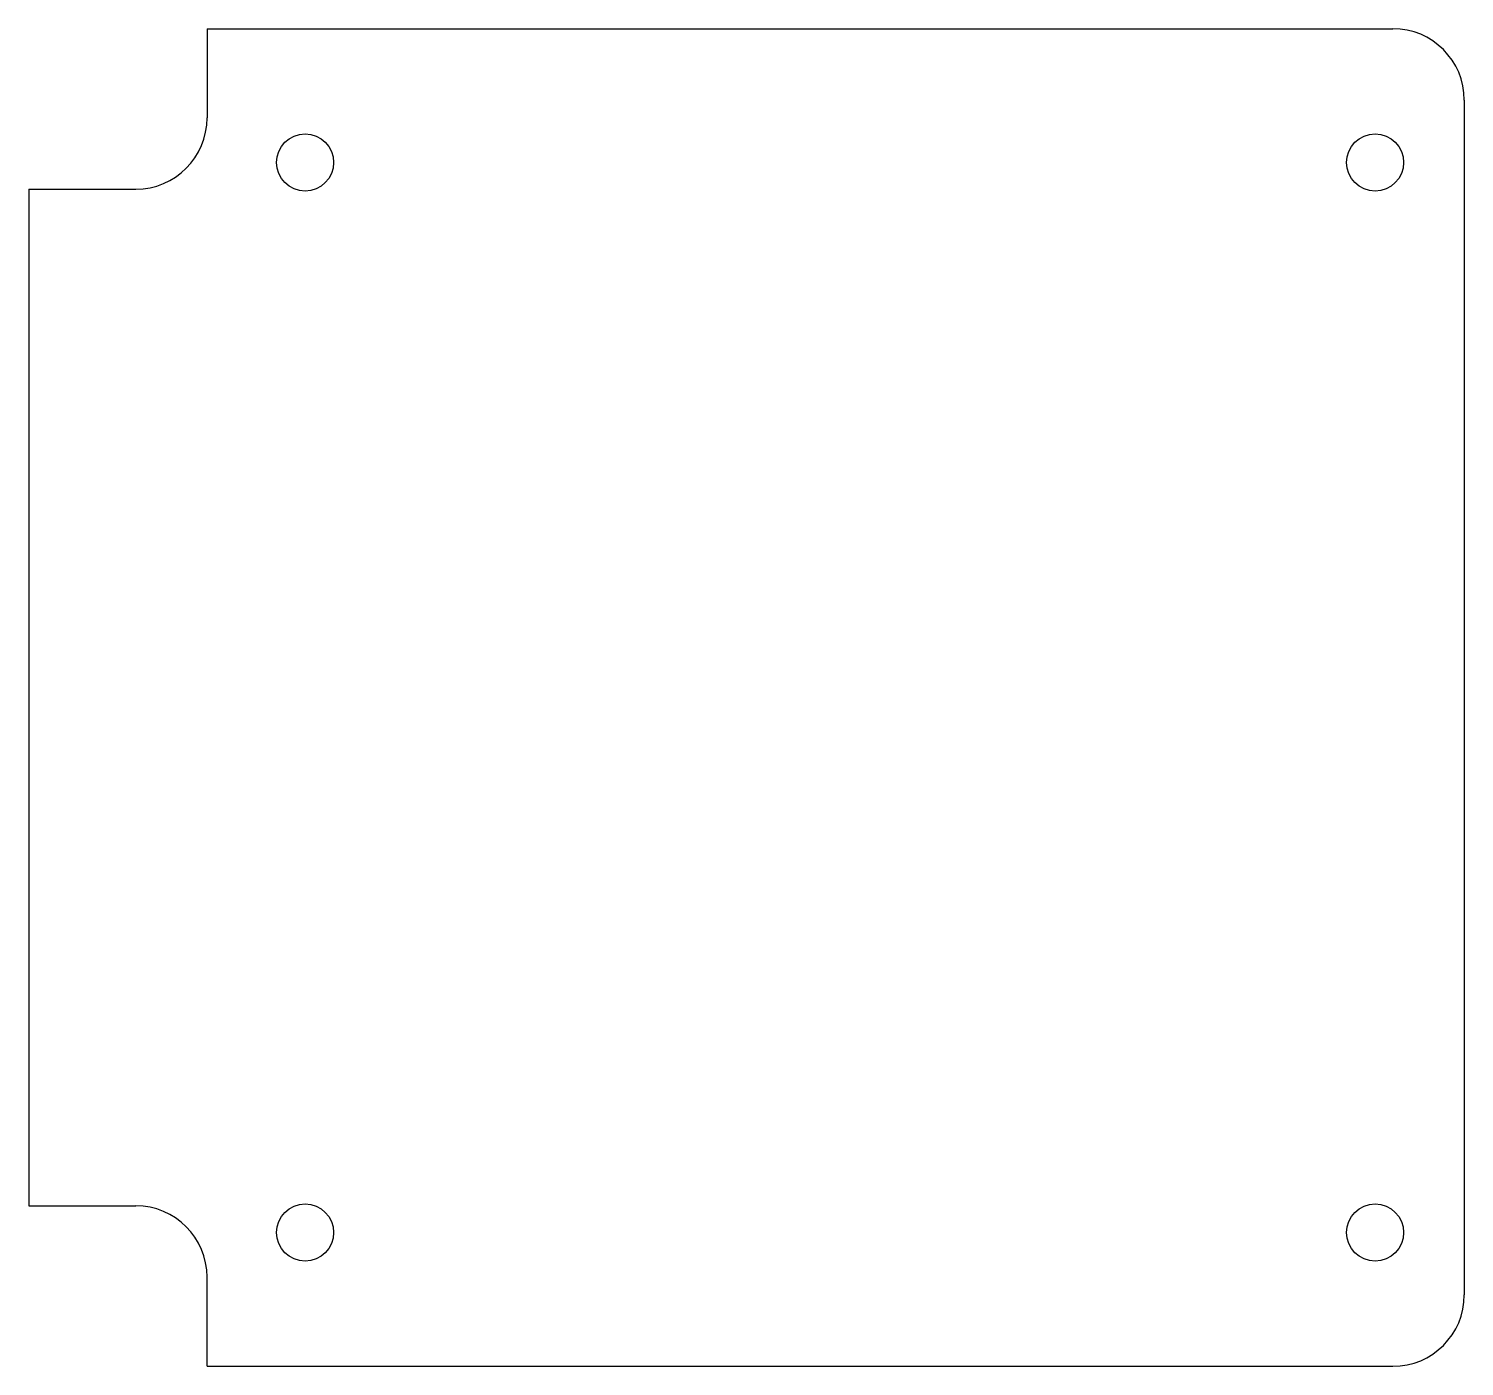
# Model space of a CAD drawing. Header units: millimetres. Extents: x -40.2 to 40.3, y -37.5 to 37.5.
import ezdxf

# ---------------------------------------------------------------- set-up
doc = ezdxf.new("R2010")
doc.units = ezdxf.units.MM

msp = doc.modelspace()

# ---------------------------------------------------------------- linework, layer by layer
at = {"color": 7, "linetype": 'Continuous', "lineweight": 25}
for p, q in [((-30.25, 37.5), (-30.25, 32.5)), ((-30.25, 37.5), (36.25, 37.5)), ((40.25, 33.5), (40.25, -33.5)), ((-40.25, 28.5), (-40.25, -28.5)), ((-40.25, 28.5), (-34.25, 28.5)), ((-40.25, -28.5), (-34.25, -28.5)), ((-30.25, -37.5), (-30.25, -32.5)), ((-30.25, -37.5), (36.25, -37.5))]:
    msp.add_line(p, q, dxfattribs=at)
for centre in [(-24.75, 30), (35.25, 30), (-24.75, -30), (35.25, -30)]:
    msp.add_circle(centre, 1.6, dxfattribs=at)
for centre, start, end in [((36.25, 33.5), 0, 90), ((-34.25, 32.5), 270, 0), ((-34.25, -32.5), 0, 90), ((36.25, -33.5), 270, 0)]:
    msp.add_arc(centre, 4, start, end, dxfattribs=at)

doc.saveas('drawing.dxf')
